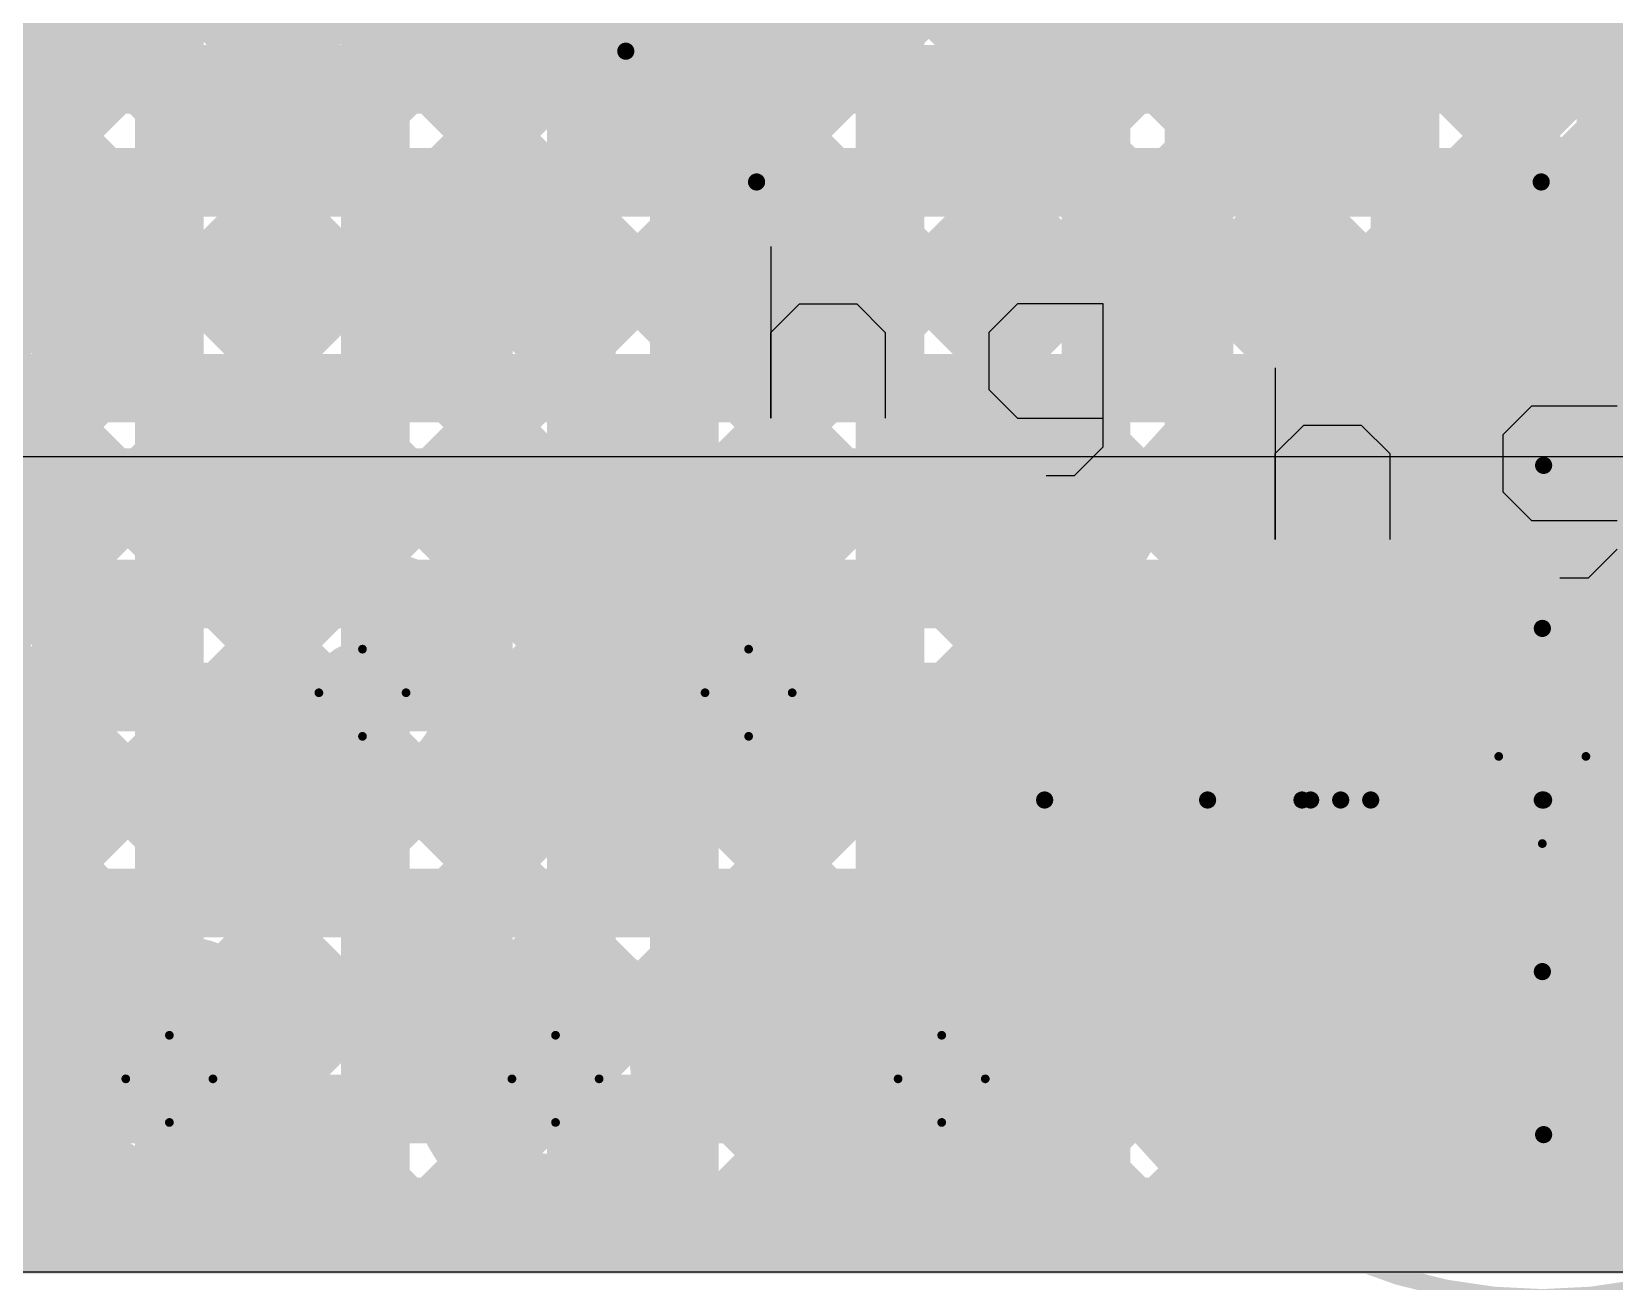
# Model space of a CAD drawing. Header units: millimetres. Extents: x 13 to 259, y -2 to 326.
# Drawn here: x 124.6 to 133.82, y 68 to 75.28 of the extents above; entities that cross this region are included whole.
import ezdxf

# ---------------------------------------------------------------- set-up
doc = ezdxf.new("R2010")
doc.units = ezdxf.units.MM
for name, color, linetype in [('BottomLayer', 5, 'Continuous'), ('BottomSolder', 6, 'Continuous'), ('ConnectLayer', 7, 'Continuous'), ('DrillDrawing', 1, 'Continuous'), ('Mechanical14', 56, 'Continuous'), ('Mechanical2', 216, 'Continuous'), ('Mechanical34', 56, 'Continuous'), ('Mechanical8', 56, 'Continuous'), ('MidLayer1', 16, 'Continuous'), ('MidLayer2', 76, 'Continuous'), ('MidLayer3', 90, 'Continuous'), ('MidLayer4', 156, 'Continuous'), ('MidLayer5', 130, 'Continuous'), ('MidLayer6', 216, 'Continuous'), ('MultiLayer', 9, 'Continuous'), ('TopLayer', 1, 'Continuous'), ('TopOverlay', 2, 'Continuous'), ('TopSolder', 216, 'Continuous')]:
    doc.layers.add(name, color=color, linetype=linetype)

# ---------------------------------------------------------------- blocks, each defined once
blk = doc.blocks.new('SAMTEC_ASP_127797_01_185')
at = {"layer": 'Mechanical14'}
for p, q in [((29.1955, -1.5643), (29.1955, -2.0641)), ((29.862, -2.0641), (29.862, -1.5643)), ((30.1952, -1.7309), (30.0286, -1.5643)), ((30.1952, -1.8975), (30.1952, -1.7309)), ((29.1955, -2.0641), (29.3622, -2.2307)), ((29.6954, -2.2307), (29.862, -2.0641)), ((29.3622, -2.2307), (29.6954, -2.2307)), ((29.3055, -3.0562), (29.4722, -2.8895)), ((29.4722, -2.8895), (29.972, -2.8895)), ((29.3055, -3.3894), (29.3055, -3.0562)), ((29.4722, -3.556), (29.3055, -3.3894)), ((28.9723, -3.556), (29.972, -3.556)), ((29.972, -3.556), (29.4722, -3.556))]:
    blk.add_line(p, q, dxfattribs=at)
at = {"layer": 'Mechanical14', "const_width": 0.1}
for points in [[(27.8892, -2.0066), (27.2542, -1.3716)], [(27.8892, -2.0066), (26.6954, -2.0066)], [(27.8892, -6.5786), (27.8892, -2.0066)], [(27.8892, -6.5786), (27.8892, -2.0066)], [(27.1272, -7.3406), (27.8892, -6.5786)], [(27.1272, -7.3406), (27.8892, -6.5786)], [(27.1272, -7.3406), (23.6474, -7.3406)], [(27.1272, -7.3406), (23.6474, -7.3406)]]:
    blk.add_lwpolyline(points, dxfattribs=at)
at = {"layer": 'Mechanical14', "const_width": 0.05}
for points in [[(27.8642, -2.0066, 1), (27.9142, -2.0066, 1)], [(27.8642, -2.0066, 1), (27.9142, -2.0066, 1)], [(27.8642, -2.0066, 1), (27.9142, -2.0066, 1)], [(27.8642, -2.0066, 1), (27.9142, -2.0066, 1)], [(27.8642, -6.5786, 1), (27.9142, -6.5786, 1)], [(27.8642, -6.5786, 1), (27.9142, -6.5786, 1)], [(27.8642, -6.5786, 1), (27.9142, -6.5786, 1)], [(27.8642, -6.5786, 1), (27.9142, -6.5786, 1)], [(27.1022, -7.3406, 1), (27.1522, -7.3406, 1)], [(27.1022, -7.3406, 1), (27.1522, -7.3406, 1)], [(27.1022, -7.3406, 1), (27.1522, -7.3406, 1)], [(27.1022, -7.3406, 1), (27.1522, -7.3406, 1)]]:
    blk.add_lwpolyline(points, format="xyb", close=True, dxfattribs=at)
at = {"layer": 'TopOverlay'}
for p, q in [((29.4323, -4.5586), (28.5993, -4.5586)), ((28.5993, -4.5586), (28.5993, -5.0584)), ((29.2657, -5.0584), (29.2657, -4.5586)), ((29.599, -4.7252), (29.4323, -4.5586)), ((29.599, -4.8918), (29.599, -4.7252)), ((28.5993, -5.0584), (28.7659, -5.225)), ((29.0991, -5.225), (29.2657, -5.0584)), ((28.7659, -5.225), (29.0991, -5.225)), ((28.5993, -5.9952), (28.7659, -5.8286)), ((28.7659, -5.8286), (29.2657, -5.8286)), ((28.5993, -6.3284), (28.5993, -5.9952)), ((28.7659, -6.495), (28.5993, -6.3284)), ((28.266, -6.495), (29.2657, -6.495)), ((29.2657, -6.495), (28.7659, -6.495))]:
    blk.add_line(p, q, dxfattribs=at)
at = {"layer": 'TopOverlay', "const_width": 0.2}
for points in [[(27.8892, -2.0066), (27.2542, -1.3716)], [(27.8892, -2.0066), (26.6954, -2.0066)], [(27.8892, -6.5786), (27.8892, -2.0066)], [(27.8892, -6.5786), (27.8892, -2.0066)], [(27.1272, -7.3406), (27.8892, -6.5786)], [(27.1272, -7.3406), (27.8892, -6.5786)], [(27.1272, -7.3406), (23.6474, -7.3406)], [(27.1272, -7.3406), (23.6474, -7.3406)]]:
    blk.add_lwpolyline(points, dxfattribs=at)
at = {"layer": 'TopOverlay', "const_width": 0.1}
for points in [[(27.8392, -2.0066, 1), (27.9392, -2.0066, 1)], [(27.8392, -2.0066, 1), (27.9392, -2.0066, 1)], [(27.8392, -2.0066, 1), (27.9392, -2.0066, 1)], [(27.8392, -2.0066, 1), (27.9392, -2.0066, 1)], [(27.8392, -6.5786, 1), (27.9392, -6.5786, 1)], [(27.8392, -6.5786, 1), (27.9392, -6.5786, 1)], [(27.8392, -6.5786, 1), (27.9392, -6.5786, 1)], [(27.8392, -6.5786, 1), (27.9392, -6.5786, 1)], [(27.0772, -7.3406, 1), (27.1772, -7.3406, 1)], [(27.0772, -7.3406, 1), (27.1772, -7.3406, 1)], [(27.0772, -7.3406, 1), (27.1772, -7.3406, 1)], [(27.0772, -7.3406, 1), (27.1772, -7.3406, 1)]]:
    blk.add_lwpolyline(points, format="xyb", close=True, dxfattribs=at)
blk = doc.blocks.new('MTG270_500_186')
at = {"layer": 'BottomLayer', "const_width": 2.5}
blk.add_lwpolyline([(-1.25, 0, 1), (1.25, 0, 1)], format="xyb", close=True, dxfattribs=at)
at = {"layer": 'BottomSolder', "const_width": 2.6016}
blk.add_lwpolyline([(-1.3008, 0, 1), (1.3008, 0, 1)], format="xyb", close=True, dxfattribs=at)
at = {"layer": 'MidLayer1', "const_width": 2.5}
blk.add_lwpolyline([(-1.25, 0, 1), (1.25, 0, 1)], format="xyb", close=True, dxfattribs=at)
at = {"layer": 'MidLayer2', "const_width": 2.5}
blk.add_lwpolyline([(-1.25, 0, 1), (1.25, 0, 1)], format="xyb", close=True, dxfattribs=at)
at = {"layer": 'MidLayer3', "const_width": 2.5}
blk.add_lwpolyline([(-1.25, 0, 1), (1.25, 0, 1)], format="xyb", close=True, dxfattribs=at)
at = {"layer": 'MidLayer4', "const_width": 2.5}
blk.add_lwpolyline([(-1.25, 0, 1), (1.25, 0, 1)], format="xyb", close=True, dxfattribs=at)
at = {"layer": 'MidLayer5', "const_width": 2.5}
blk.add_lwpolyline([(-1.25, 0, 1), (1.25, 0, 1)], format="xyb", close=True, dxfattribs=at)
at = {"layer": 'MidLayer6', "const_width": 2.5}
blk.add_lwpolyline([(-1.25, 0, 1), (1.25, 0, 1)], format="xyb", close=True, dxfattribs=at)
at = {"layer": 'MultiLayer', "const_width": 2.5}
blk.add_lwpolyline([(-1.25, 0, 1), (1.25, 0, 1)], format="xyb", close=True, dxfattribs=at)
at = {"layer": 'TopLayer', "const_width": 2.5}
blk.add_lwpolyline([(-1.25, 0, 1), (1.25, 0, 1)], format="xyb", close=True, dxfattribs=at)
at = {"layer": 'TopSolder', "const_width": 2.6016}
blk.add_lwpolyline([(-1.3008, 0, 1), (1.3008, 0, 1)], format="xyb", close=True, dxfattribs=at)

msp = doc.modelspace()

# ---------------------------------------------------------------- linework, layer by layer
at = {"layer": 'BottomLayer', "const_width": 0.3}
for points in [[(126.3751, 71.425, 1), (126.6751, 71.425, 1)], [(128.6251, 71.425, 1), (128.9251, 71.425, 1)], [(125.25, 69.175, 1), (125.55, 69.175, 1)], [(127.5001, 69.175, 1), (127.8001, 69.175, 1)], [(129.7501, 69.175, 1), (130.0501, 69.175, 1)]]:
    msp.add_lwpolyline(points, format="xyb", close=True, dxfattribs=at)
at = {"layer": 'ConnectLayer', "const_width": 0.4}
for points in [[(110.9531, 96.0875), (133.3382, 73.7024)], [(110.9531, 96.0875), (133.3382, 73.7024)], [(121.3698, 69.6096), (143.6009, 91.8407)], [(121.3698, 69.6096), (143.6009, 91.8407)], [(127.0089, 71.0061), (143.6089, 87.6061)], [(127.0089, 71.0061), (143.6089, 87.6061)], [(129.3674, 71.6675), (144.9371, 87.2372)], [(129.3674, 71.6675), (144.9371, 87.2372)], [(128.9034, 72.052), (143.867, 87.0156)], [(128.9034, 72.052), (143.867, 87.0156)], [(131.7056, 73.1572), (143.171, 84.6226)], [(131.7056, 73.1572), (143.171, 84.6226)], [(120.3412, 71.1266), (132.9279, 83.7133)], [(120.3412, 71.1266), (132.9279, 83.7133)], [(126.1644, 82.5732), (139.4893, 69.2484)], [(126.1644, 82.5732), (139.4893, 69.2484)], [(125.824, 82.0651), (134.3437, 73.5453)], [(125.824, 82.0651), (134.3437, 73.5453)], [(111.6641, 81.8), (125.2241, 68.24)], [(112.5126, 81.8), (126.0726, 68.24)], [(113.3612, 81.8), (126.9212, 68.24)], [(114.2097, 81.8), (127.7697, 68.24)], [(115.0582, 81.8), (128.6182, 68.24)], [(115.9067, 81.8), (129.4667, 68.24)], [(116.7553, 81.8), (130.3153, 68.24)], [(117.6038, 81.8), (131.1638, 68.24)], [(118.4523, 81.8), (132.0123, 68.24)], [(119.3009, 81.8), (132.8608, 68.24)], [(120.1494, 81.8), (133.7094, 68.24)], [(120.9979, 81.8), (134.5579, 68.24)], [(121.8464, 81.8), (135.4064, 68.24)], [(122.695, 81.8), (136.255, 68.24)], [(123.5435, 81.8), (137.1035, 68.24)], [(124.392, 81.8), (137.952, 68.24)], [(125.2405, 81.8), (131.9948, 75.0458)], [(125.2405, 81.8), (131.9948, 75.0458)], [(122.1209, 72.0578), (131.7537, 81.6905)], [(122.1209, 72.0578), (131.7537, 81.6905)], [(122.6057, 71.6941), (131.8192, 80.9075)], [(122.6057, 71.6941), (131.8192, 80.9075)], [(124.5906, 71.9818), (133.0093, 80.4006)], [(124.5906, 71.9818), (133.0093, 80.4006)], [(126.0293, 80.1628), (132.6011, 73.5909)], [(126.0293, 80.1628), (132.6011, 73.5909)], [(124.9142, 71.457), (133.092, 79.6348)], [(124.9142, 71.457), (133.092, 79.6348)], [(117.4546, 68.24), (128.1276, 78.913)], [(126.4513, 78.8922), (132.0003, 73.3432)], [(126.4513, 78.8922), (132.0003, 73.3432)], [(124.7998, 68.24), (124.7998, 78.825)], [(125.3997, 68.24), (125.3997, 78.825)], [(125.9997, 68.24), (125.9997, 78.825)], [(126.5997, 68.24), (126.5997, 78.825)], [(127.1997, 68.24), (127.1997, 78.825)], [(127.7997, 68.24), (127.7997, 78.825)], [(128.3997, 68.24), (128.3997, 78.825)], [(128.9997, 68.24), (128.9997, 78.825)], [(129.5997, 68.24), (129.5997, 78.825)], [(130.1997, 68.24), (130.1997, 78.825)], [(130.7997, 68.24), (130.7997, 78.825)], [(131.3997, 68.24), (131.3997, 78.825)], [(126.3449, 72.0391), (132.9304, 78.6246)], [(126.3449, 72.0391), (132.9304, 78.6246)], [(118.3031, 68.24), (128.5518, 78.4887)], [(132.5997, 68.24), (132.5997, 78.34)], [(127.0039, 71.8496), (133.3728, 78.2185)], [(127.0039, 71.8496), (133.3728, 78.2185)], [(131.9997, 68.24), (131.9997, 78.2504)], [(126.3594, 78.1356), (131.5001, 72.9949)], [(126.3594, 78.1356), (131.5001, 72.9949)], [(119.1517, 68.24), (128.9761, 78.0644)], [(120.0002, 68.24), (129.4004, 77.6402)], [(126.1001, 77.5463), (131.0893, 72.5572)], [(126.1001, 77.5463), (131.0893, 72.5572)], [(120.1741, 77.5327), (125.9675, 71.7392)], [(120.1741, 77.5327), (125.9675, 71.7392)], [(120.8487, 68.24), (129.8246, 77.2159)], [(125.723, 77.075), (130.7697, 72.0282)], [(125.723, 77.075), (130.7697, 72.0282)], [(133.1997, 68.24), (133.1997, 77.0149)], [(133.7997, 68.24), (133.7997, 77.0205)], [(122.4932, 76.9106), (128.1618, 71.242)], [(122.4932, 76.9106), (128.1618, 71.242)], [(120.0106, 76.8476), (127.2144, 69.6438)], [(120.0106, 76.8476), (127.2144, 69.6438)], [(121.6973, 68.24), (130.2489, 76.7917)], [(121.7797, 76.7756), (126.4912, 72.0641)], [(121.7797, 76.7756), (126.4912, 72.0641)], [(125.2381, 76.7113), (130.5579, 71.3915)], [(125.2381, 76.7113), (130.5579, 71.3915)], [(124.6323, 76.4686), (129.1812, 71.9197)], [(124.6323, 76.4686), (129.1812, 71.9197)], [(122.5458, 68.24), (130.6732, 76.3674)], [(123.8467, 76.4056), (128.3494, 71.9029)], [(123.8467, 76.4056), (128.3494, 71.9029)], [(123.3943, 68.24), (131.0974, 75.9431)], [(124.2428, 68.24), (131.5217, 75.5189)], [(125.0914, 68.24), (131.946, 75.0946)], [(68.24, 74.9998), (134.3518, 74.9998)], [(125.9399, 68.24), (132.7457, 75.0458)], [(126.7884, 68.24), (133.5942, 75.0458)], [(130.1825, 68.24), (136.9883, 75.0458)], [(131.0311, 68.24), (137.8368, 75.0458)], [(131.8796, 68.24), (138.6854, 75.0458)], [(131.9948, 75.0458), (134.3484, 75.0458)], [(131.9948, 75.0458), (138.8005, 68.24)], [(132.7281, 68.24), (139.5339, 75.0458)], [(132.8433, 75.0458), (139.6491, 68.24)], [(133.5766, 68.24), (140.3824, 75.0458)], [(133.6918, 75.0458), (140.4976, 68.24)], [(127.6369, 68.24), (134.3565, 74.9595)], [(133.0825, 73.6856), (134.3565, 74.9595)], [(133.0825, 73.6856), (134.3565, 74.9595)], [(68.24, 74.3999), (134.6135, 74.3999)], [(128.4855, 68.24), (134.6287, 74.3832)], [(133.9043, 73.6589), (134.6287, 74.3832)], [(133.9043, 73.6589), (134.6287, 74.3832)], [(129.334, 68.24), (135.1671, 74.0731)], [(68.24, 73.7999), (143.2856, 73.7999)], [(68.24, 73.1999), (151.36, 73.1999)], [(68.24, 72.5999), (151.36, 72.5999)], [(128.1378, 69.5894), (131.0429, 72.4945)], [(128.1378, 69.5894), (131.0429, 72.4945)], [(68.24, 71.9999), (151.36, 71.9999)], [(129.2697, 71.8311), (130.5042, 70.5967)], [(129.2697, 71.8311), (130.5042, 70.5967)], [(122.5934, 71.7193), (124.8357, 69.4769)], [(122.5934, 71.7193), (124.8357, 69.4769)], [(123.7367, 69.4309), (125.911, 71.6052)], [(123.7367, 69.4309), (125.911, 71.6052)], [(68.24, 71.3999), (151.36, 71.3999)], [(127.1642, 71.3911), (129.2697, 69.2856)], [(127.1642, 71.3911), (129.2697, 69.2856)], [(126.0399, 69.1886), (128.1481, 71.2967)], [(126.0399, 69.1886), (128.1481, 71.2967)], [(124.8551, 71.1546), (127.0459, 68.9638)], [(124.8551, 71.1546), (127.0459, 68.9638)], [(127.6369, 68.24), (130.5145, 71.1175)], [(127.6369, 68.24), (130.5145, 71.1175)], [(129.253, 70.9993), (130.8626, 69.3897)], [(129.253, 70.9993), (130.8626, 69.3897)], [(122.4846, 70.9796), (125.2241, 68.24)], [(122.4846, 70.9796), (125.2241, 68.24)], [(123.3943, 68.24), (126.1005, 70.9462)], [(123.3943, 68.24), (126.1005, 70.9462)], [(125.7276, 69.7248), (126.944, 70.9412)], [(125.7276, 69.7248), (126.944, 70.9412)], [(126.8393, 70.8675), (127.9886, 69.7181)], [(126.8393, 70.8675), (127.9886, 69.7181)], [(127.4961, 69.7962), (128.5326, 70.8327)], [(127.4961, 69.7962), (128.5326, 70.8327)], [(128.5921, 70.8117), (129.6428, 69.761)], [(128.5921, 70.8117), (129.6428, 69.761)], [(68.24, 70.7999), (151.36, 70.7999)], [(124.3692, 70.792), (125.3483, 69.8129)], [(124.3692, 70.792), (125.3483, 69.8129)], [(130.0441, 69.7986), (130.5412, 70.2957)], [(130.0441, 69.7986), (130.5412, 70.2957)], [(68.24, 70.1999), (151.36, 70.1999)], [(130.4978, 69.4038), (130.7374, 69.6434)], [(130.4978, 69.4038), (130.7374, 69.6434)], [(68.24, 69.5999), (151.36, 69.5999)], [(128.1932, 69.5136), (129.4667, 68.24)], [(128.1932, 69.5136), (129.4667, 68.24)], [(125.9399, 68.24), (127.0289, 69.329)], [(125.9399, 68.24), (127.0289, 69.329)], [(126.0379, 69.1232), (126.9212, 68.24)], [(126.0379, 69.1232), (126.9212, 68.24)], [(130.1825, 68.24), (131.0451, 69.1025)], [(130.1825, 68.24), (131.0451, 69.1025)], [(68.24, 68.9999), (151.36, 68.9999)], [(128.4855, 68.24), (129.2765, 69.031)], [(128.4855, 68.24), (129.2765, 69.031)], [(130.4861, 68.9177), (131.1638, 68.24)], [(130.4861, 68.9177), (131.1638, 68.24)], [(124.2428, 68.24), (124.8502, 68.8474)], [(124.2428, 68.24), (124.8502, 68.8474)], [(128.1189, 68.7393), (128.6182, 68.24)], [(128.1189, 68.7393), (128.6182, 68.24)], [(125.7019, 68.6107), (126.0726, 68.24)], [(125.7019, 68.6107), (126.0726, 68.24)], [(126.7884, 68.24), (127.2357, 68.6873)], [(126.7884, 68.24), (127.2357, 68.6873)], [(131.0311, 68.24), (131.445, 68.654)], [(131.0311, 68.24), (131.445, 68.654)], [(125.0914, 68.24), (125.3865, 68.5352)], [(125.0914, 68.24), (125.3865, 68.5352)], [(127.4388, 68.5709), (127.7697, 68.24)], [(127.4388, 68.5709), (127.7697, 68.24)], [(129.334, 68.24), (129.6713, 68.5773)], [(129.334, 68.24), (129.6713, 68.5773)], [(130.0106, 68.5446), (130.3153, 68.24)], [(130.0106, 68.5446), (130.3153, 68.24)], [(68.24, 68.3999), (151.36, 68.3999)], [(68.24, 68.24), (151.36, 68.24)], [(68.24, 68.24), (151.36, 68.24)], [(114.6373, 68.24), (132.0312, 68.24)], [(114.6373, 68.24), (132.0312, 68.24)], [(131.8796, 68.24), (131.934, 68.2944)], [(131.8796, 68.24), (131.934, 68.2944)]]:
    msp.add_lwpolyline(points, dxfattribs=at)
at = {"layer": 'ConnectLayer'}
for points, const_width in [([(131.846, 75.0946, 1), (132.046, 75.0946, 1)], 0.2), ([(131.8948, 75.0458, 1), (132.0948, 75.0458, 1)], 0.2), ([(131.8948, 75.0458, 1), (132.0948, 75.0458, 1)], 0.2), ([(131.8948, 75.0458, 1), (132.0948, 75.0458, 1)], 0.2), ([(131.8948, 75.0458, 1), (132.0948, 75.0458, 1)], 0.2), ([(132.6457, 75.0458, 1), (132.8457, 75.0458, 1)], 0.2), ([(132.7433, 75.0458, 1), (132.9433, 75.0458, 1)], 0.2), ([(133.4942, 75.0458, 1), (133.6942, 75.0458, 1)], 0.2), ([(133.5918, 75.0458, 1), (133.7918, 75.0458, 1)], 0.2), ([(132.9825, 73.6856, 1), (133.1825, 73.6856, 1)], 0.2), ([(132.9825, 73.6856, 1), (133.1825, 73.6856, 1)], 0.2), ([(133.2382, 73.7024, 1), (133.4382, 73.7024, 1)], 0.2), ([(133.2382, 73.7024, 1), (133.4382, 73.7024, 1)], 0.2), ([(132.5011, 73.5909, 1), (132.7011, 73.5909, 1)], 0.2), ([(132.5011, 73.5909, 1), (132.7011, 73.5909, 1)], 0.2), ([(133.8043, 73.6589, 1), (134.0043, 73.6589, 1)], 0.2), ([(133.8043, 73.6589, 1), (134.0043, 73.6589, 1)], 0.2), ([(131.9003, 73.3432, 1), (132.1003, 73.3432, 1)], 0.2), ([(131.9003, 73.3432, 1), (132.1003, 73.3432, 1)], 0.2), ([(131.6056, 73.1572, 1), (131.8056, 73.1572, 1)], 0.2), ([(131.6056, 73.1572, 1), (131.8056, 73.1572, 1)], 0.2), ([(131.4001, 72.9949, 1), (131.6001, 72.9949, 1)], 0.2), ([(131.4001, 72.9949, 1), (131.6001, 72.9949, 1)], 0.2), ([(130.9429, 72.4945, 1), (131.1429, 72.4945, 1)], 0.2), ([(130.9429, 72.4945, 1), (131.1429, 72.4945, 1)], 0.2), ([(130.9893, 72.5572, 1), (131.1893, 72.5572, 1)], 0.2), ([(130.9893, 72.5572, 1), (131.1893, 72.5572, 1)], 0.2), ([(124.915, 71.425, 1), (123.6351, 71.425, 1)], 0.4), ([(124.915, 71.425, 1), (123.6351, 71.425, 1)], 0.4), ([(127.1651, 71.425, 1), (125.8851, 71.425, 1)], 0.4), ([(127.1651, 71.425, 1), (125.8851, 71.425, 1)], 0.4), ([(126.2449, 72.0391, 1), (126.4449, 72.0391, 1)], 0.2), ([(126.2449, 72.0391, 1), (126.4449, 72.0391, 1)], 0.2), ([(126.3912, 72.0641, 1), (126.5912, 72.0641, 1)], 0.2), ([(126.3912, 72.0641, 1), (126.5912, 72.0641, 1)], 0.2), ([(129.4151, 71.425, 1), (128.1351, 71.425, 1)], 0.4), ([(129.4151, 71.425, 1), (128.1351, 71.425, 1)], 0.4), ([(128.8034, 72.052, 1), (129.0034, 72.052, 1)], 0.2), ([(128.8034, 72.052, 1), (129.0034, 72.052, 1)], 0.2), ([(130.6697, 72.0282, 1), (130.8697, 72.0282, 1)], 0.2), ([(130.6697, 72.0282, 1), (130.8697, 72.0282, 1)], 0.2), ([(124.4906, 71.9818, 1), (124.6906, 71.9818, 1)], 0.2), ([(124.4906, 71.9818, 1), (124.6906, 71.9818, 1)], 0.2), ([(129.0812, 71.9197, 1), (129.2812, 71.9197, 1)], 0.2), ([(129.0812, 71.9197, 1), (129.2812, 71.9197, 1)], 0.2), ([(126.9039, 71.8496, 1), (127.1039, 71.8496, 1)], 0.2), ([(126.9039, 71.8496, 1), (127.1039, 71.8496, 1)], 0.2), ([(128.2494, 71.9029, 1), (128.4494, 71.9029, 1)], 0.2), ([(128.2494, 71.9029, 1), (128.4494, 71.9029, 1)], 0.2), ([(129.1697, 71.8311, 1), (129.3697, 71.8311, 1)], 0.2), ([(129.1697, 71.8311, 1), (129.3697, 71.8311, 1)], 0.2), ([(125.8675, 71.7392, 1), (126.0675, 71.7392, 1)], 0.2), ([(125.8675, 71.7392, 1), (126.0675, 71.7392, 1)], 0.2), ([(129.2674, 71.6675, 1), (129.4674, 71.6675, 1)], 0.2), ([(129.2674, 71.6675, 1), (129.4674, 71.6675, 1)], 0.2), ([(125.811, 71.6052, 1), (126.011, 71.6052, 1)], 0.2), ([(125.811, 71.6052, 1), (126.011, 71.6052, 1)], 0.2), ([(124.8142, 71.457, 1), (125.0142, 71.457, 1)], 0.2), ([(124.8142, 71.457, 1), (125.0142, 71.457, 1)], 0.2), ([(124.815, 71.425, 1), (125.015, 71.425, 1)], 0.2), ([(124.815, 71.425, 1), (125.015, 71.425, 1)], 0.2), ([(125.7851, 71.425, 1), (125.9851, 71.425, 1)], 0.2), ([(125.7851, 71.425, 1), (125.9851, 71.425, 1)], 0.2), ([(127.0642, 71.3911, 1), (127.2642, 71.3911, 1)], 0.2), ([(127.0642, 71.3911, 1), (127.2642, 71.3911, 1)], 0.2), ([(127.0651, 71.425, 1), (127.2651, 71.425, 1)], 0.2), ([(127.0651, 71.425, 1), (127.2651, 71.425, 1)], 0.2), ([(128.0351, 71.425, 1), (128.2351, 71.425, 1)], 0.2), ([(128.0351, 71.425, 1), (128.2351, 71.425, 1)], 0.2), ([(129.3151, 71.425, 1), (129.5151, 71.425, 1)], 0.2), ([(129.3151, 71.425, 1), (129.5151, 71.425, 1)], 0.2), ([(130.4579, 71.3915, 1), (130.6579, 71.3915, 1)], 0.2), ([(130.4579, 71.3915, 1), (130.6579, 71.3915, 1)], 0.2), ([(128.0481, 71.2967, 1), (128.2481, 71.2967, 1)], 0.2), ([(128.0481, 71.2967, 1), (128.2481, 71.2967, 1)], 0.2), ([(128.0618, 71.242, 1), (128.2618, 71.242, 1)], 0.2), ([(128.0618, 71.242, 1), (128.2618, 71.242, 1)], 0.2), ([(124.7551, 71.1546, 1), (124.9551, 71.1546, 1)], 0.2), ([(124.7551, 71.1546, 1), (124.9551, 71.1546, 1)], 0.2), ([(130.4145, 71.1175, 1), (130.6145, 71.1175, 1)], 0.2), ([(130.4145, 71.1175, 1), (130.6145, 71.1175, 1)], 0.2), ([(126.9089, 71.0061, 1), (127.1089, 71.0061, 1)], 0.2), ([(126.9089, 71.0061, 1), (127.1089, 71.0061, 1)], 0.2), ([(129.153, 70.9993, 1), (129.353, 70.9993, 1)], 0.2), ([(129.153, 70.9993, 1), (129.353, 70.9993, 1)], 0.2), ([(126.0005, 70.9462, 1), (126.2005, 70.9462, 1)], 0.2), ([(126.0005, 70.9462, 1), (126.2005, 70.9462, 1)], 0.2), ([(126.844, 70.9412, 1), (127.044, 70.9412, 1)], 0.2), ([(126.844, 70.9412, 1), (127.044, 70.9412, 1)], 0.2), ([(126.7393, 70.8675, 1), (126.9393, 70.8675, 1)], 0.2), ([(126.7393, 70.8675, 1), (126.9393, 70.8675, 1)], 0.2), ([(128.4326, 70.8327, 1), (128.6326, 70.8327, 1)], 0.2), ([(128.4326, 70.8327, 1), (128.6326, 70.8327, 1)], 0.2), ([(128.4921, 70.8117, 1), (128.6921, 70.8117, 1)], 0.2), ([(128.4921, 70.8117, 1), (128.6921, 70.8117, 1)], 0.2), ([(130.4042, 70.5967, 1), (130.6042, 70.5967, 1)], 0.2), ([(130.4042, 70.5967, 1), (130.6042, 70.5967, 1)], 0.2), ([(130.4412, 70.2957, 1), (130.6412, 70.2957, 1)], 0.2), ([(130.4412, 70.2957, 1), (130.6412, 70.2957, 1)], 0.2), ([(126.04, 69.175, 1), (124.7601, 69.175, 1)], 0.4), ([(126.04, 69.175, 1), (124.7601, 69.175, 1)], 0.4), ([(125.2483, 69.8129, 1), (125.4483, 69.8129, 1)], 0.2), ([(125.2483, 69.8129, 1), (125.4483, 69.8129, 1)], 0.2), ([(128.2901, 69.175, 1), (127.0101, 69.175, 1)], 0.4), ([(128.2901, 69.175, 1), (127.0101, 69.175, 1)], 0.4), ([(127.3961, 69.7962, 1), (127.5961, 69.7962, 1)], 0.2), ([(127.3961, 69.7962, 1), (127.5961, 69.7962, 1)], 0.2), ([(130.5401, 69.175, 1), (129.2601, 69.175, 1)], 0.4), ([(130.5401, 69.175, 1), (129.2601, 69.175, 1)], 0.4), ([(129.9441, 69.7986, 1), (130.1441, 69.7986, 1)], 0.2), ([(129.9441, 69.7986, 1), (130.1441, 69.7986, 1)], 0.2), ([(125.6276, 69.7248, 1), (125.8276, 69.7248, 1)], 0.2), ([(125.6276, 69.7248, 1), (125.8276, 69.7248, 1)], 0.2), ([(127.8886, 69.7181, 1), (128.0886, 69.7181, 1)], 0.2), ([(127.8886, 69.7181, 1), (128.0886, 69.7181, 1)], 0.2), ([(129.5428, 69.761, 1), (129.7428, 69.761, 1)], 0.2), ([(129.5428, 69.761, 1), (129.7428, 69.761, 1)], 0.2), ([(127.1144, 69.6438, 1), (127.3144, 69.6438, 1)], 0.2), ([(127.1144, 69.6438, 1), (127.3144, 69.6438, 1)], 0.2), ([(130.6374, 69.6434, 1), (130.8374, 69.6434, 1)], 0.2), ([(130.6374, 69.6434, 1), (130.8374, 69.6434, 1)], 0.2), ([(128.0378, 69.5894, 1), (128.2378, 69.5894, 1)], 0.2), ([(128.0378, 69.5894, 1), (128.2378, 69.5894, 1)], 0.2), ([(124.7357, 69.4769, 1), (124.9357, 69.4769, 1)], 0.2), ([(124.7357, 69.4769, 1), (124.9357, 69.4769, 1)], 0.2), ([(128.0932, 69.5136, 1), (128.2932, 69.5136, 1)], 0.2), ([(128.0932, 69.5136, 1), (128.2932, 69.5136, 1)], 0.2), ([(130.3978, 69.4038, 1), (130.5978, 69.4038, 1)], 0.2), ([(130.3978, 69.4038, 1), (130.5978, 69.4038, 1)], 0.2), ([(130.7626, 69.3897, 1), (130.9626, 69.3897, 1)], 0.2), ([(130.7626, 69.3897, 1), (130.9626, 69.3897, 1)], 0.2), ([(126.9289, 69.329, 1), (127.1289, 69.329, 1)], 0.2), ([(126.9289, 69.329, 1), (127.1289, 69.329, 1)], 0.2), ([(129.1697, 69.2856, 1), (129.3697, 69.2856, 1)], 0.2), ([(129.1697, 69.2856, 1), (129.3697, 69.2856, 1)], 0.2), ([(124.6601, 69.175, 1), (124.8601, 69.175, 1)], 0.2), ([(124.6601, 69.175, 1), (124.8601, 69.175, 1)], 0.2), ([(125.9399, 69.1886, 1), (126.1399, 69.1886, 1)], 0.2), ([(125.9399, 69.1886, 1), (126.1399, 69.1886, 1)], 0.2), ([(125.94, 69.175, 1), (126.14, 69.175, 1)], 0.2), ([(125.94, 69.175, 1), (126.14, 69.175, 1)], 0.2), ([(126.9101, 69.175, 1), (127.1101, 69.175, 1)], 0.2), ([(126.9101, 69.175, 1), (127.1101, 69.175, 1)], 0.2), ([(128.1901, 69.175, 1), (128.3901, 69.175, 1)], 0.2), ([(128.1901, 69.175, 1), (128.3901, 69.175, 1)], 0.2), ([(129.1601, 69.175, 1), (129.3601, 69.175, 1)], 0.2), ([(129.1601, 69.175, 1), (129.3601, 69.175, 1)], 0.2), ([(130.4401, 69.175, 1), (130.6401, 69.175, 1)], 0.2), ([(130.4401, 69.175, 1), (130.6401, 69.175, 1)], 0.2), ([(125.9379, 69.1232, 1), (126.1379, 69.1232, 1)], 0.2), ([(125.9379, 69.1232, 1), (126.1379, 69.1232, 1)], 0.2), ([(130.9451, 69.1025, 1), (131.1451, 69.1025, 1)], 0.2), ([(130.9451, 69.1025, 1), (131.1451, 69.1025, 1)], 0.2), ([(129.1765, 69.031, 1), (129.3765, 69.031, 1)], 0.2), ([(129.1765, 69.031, 1), (129.3765, 69.031, 1)], 0.2), ([(126.9459, 68.9638, 1), (127.1459, 68.9638, 1)], 0.2), ([(126.9459, 68.9638, 1), (127.1459, 68.9638, 1)], 0.2), ([(130.3861, 68.9177, 1), (130.5861, 68.9177, 1)], 0.2), ([(130.3861, 68.9177, 1), (130.5861, 68.9177, 1)], 0.2), ([(124.7502, 68.8474, 1), (124.9502, 68.8474, 1)], 0.2), ([(124.7502, 68.8474, 1), (124.9502, 68.8474, 1)], 0.2), ([(128.0189, 68.7393, 1), (128.2189, 68.7393, 1)], 0.2), ([(128.0189, 68.7393, 1), (128.2189, 68.7393, 1)], 0.2), ([(125.6019, 68.6107, 1), (125.8019, 68.6107, 1)], 0.2), ([(125.6019, 68.6107, 1), (125.8019, 68.6107, 1)], 0.2), ([(127.1357, 68.6873, 1), (127.3357, 68.6873, 1)], 0.2), ([(127.1357, 68.6873, 1), (127.3357, 68.6873, 1)], 0.2), ([(131.345, 68.654, 1), (131.545, 68.654, 1)], 0.2), ([(131.345, 68.654, 1), (131.545, 68.654, 1)], 0.2), ([(125.2865, 68.5352, 1), (125.4865, 68.5352, 1)], 0.2), ([(125.2865, 68.5352, 1), (125.4865, 68.5352, 1)], 0.2), ([(127.3388, 68.5709, 1), (127.5388, 68.5709, 1)], 0.2), ([(127.3388, 68.5709, 1), (127.5388, 68.5709, 1)], 0.2), ([(129.5713, 68.5773, 1), (129.7713, 68.5773, 1)], 0.2), ([(129.5713, 68.5773, 1), (129.7713, 68.5773, 1)], 0.2), ([(129.9106, 68.5446, 1), (130.1106, 68.5446, 1)], 0.2), ([(129.9106, 68.5446, 1), (130.1106, 68.5446, 1)], 0.2), ([(124.6998, 68.24, 1), (124.8998, 68.24, 1)], 0.2), ([(124.9914, 68.24, 1), (125.1914, 68.24, 1)], 0.2), ([(124.9914, 68.24, 1), (125.1914, 68.24, 1)], 0.2), ([(124.9914, 68.24, 1), (125.1914, 68.24, 1)], 0.2), ([(125.1241, 68.24, 1), (125.3241, 68.24, 1)], 0.2), ([(125.1241, 68.24, 1), (125.3241, 68.24, 1)], 0.2), ([(125.1241, 68.24, 1), (125.3241, 68.24, 1)], 0.2), ([(125.2997, 68.24, 1), (125.4997, 68.24, 1)], 0.2), ([(125.8399, 68.24, 1), (126.0399, 68.24, 1)], 0.2), ([(125.8399, 68.24, 1), (126.0399, 68.24, 1)], 0.2), ([(125.8399, 68.24, 1), (126.0399, 68.24, 1)], 0.2), ([(125.8997, 68.24, 1), (126.0997, 68.24, 1)], 0.2), ([(125.9726, 68.24, 1), (126.1726, 68.24, 1)], 0.2), ([(125.9726, 68.24, 1), (126.1726, 68.24, 1)], 0.2), ([(125.9726, 68.24, 1), (126.1726, 68.24, 1)], 0.2), ([(126.4997, 68.24, 1), (126.6997, 68.24, 1)], 0.2), ([(126.6884, 68.24, 1), (126.8884, 68.24, 1)], 0.2), ([(126.6884, 68.24, 1), (126.8884, 68.24, 1)], 0.2), ([(126.6884, 68.24, 1), (126.8884, 68.24, 1)], 0.2), ([(126.8212, 68.24, 1), (127.0212, 68.24, 1)], 0.2), ([(126.8212, 68.24, 1), (127.0212, 68.24, 1)], 0.2), ([(126.8212, 68.24, 1), (127.0212, 68.24, 1)], 0.2), ([(127.0997, 68.24, 1), (127.2997, 68.24, 1)], 0.2), ([(127.5369, 68.24, 1), (127.7369, 68.24, 1)], 0.2), ([(127.5369, 68.24, 1), (127.7369, 68.24, 1)], 0.2), ([(127.5369, 68.24, 1), (127.7369, 68.24, 1)], 0.2), ([(127.6697, 68.24, 1), (127.8697, 68.24, 1)], 0.2), ([(127.6697, 68.24, 1), (127.8697, 68.24, 1)], 0.2), ([(127.6697, 68.24, 1), (127.8697, 68.24, 1)], 0.2), ([(127.6997, 68.24, 1), (127.8997, 68.24, 1)], 0.2), ([(128.2997, 68.24, 1), (128.4997, 68.24, 1)], 0.2), ([(128.3855, 68.24, 1), (128.5855, 68.24, 1)], 0.2), ([(128.3855, 68.24, 1), (128.5855, 68.24, 1)], 0.2), ([(128.3855, 68.24, 1), (128.5855, 68.24, 1)], 0.2), ([(128.5182, 68.24, 1), (128.7182, 68.24, 1)], 0.2), ([(128.5182, 68.24, 1), (128.7182, 68.24, 1)], 0.2), ([(128.5182, 68.24, 1), (128.7182, 68.24, 1)], 0.2), ([(128.8997, 68.24, 1), (129.0997, 68.24, 1)], 0.2), ([(129.234, 68.24, 1), (129.434, 68.24, 1)], 0.2), ([(129.234, 68.24, 1), (129.434, 68.24, 1)], 0.2), ([(129.234, 68.24, 1), (129.434, 68.24, 1)], 0.2), ([(129.3667, 68.24, 1), (129.5667, 68.24, 1)], 0.2), ([(129.3667, 68.24, 1), (129.5667, 68.24, 1)], 0.2), ([(129.3667, 68.24, 1), (129.5667, 68.24, 1)], 0.2), ([(129.4997, 68.24, 1), (129.6997, 68.24, 1)], 0.2), ([(130.0825, 68.24, 1), (130.2825, 68.24, 1)], 0.2), ([(130.0825, 68.24, 1), (130.2825, 68.24, 1)], 0.2), ([(130.0825, 68.24, 1), (130.2825, 68.24, 1)], 0.2), ([(130.0997, 68.24, 1), (130.2997, 68.24, 1)], 0.2), ([(130.2153, 68.24, 1), (130.4153, 68.24, 1)], 0.2), ([(130.2153, 68.24, 1), (130.4153, 68.24, 1)], 0.2), ([(130.2153, 68.24, 1), (130.4153, 68.24, 1)], 0.2), ([(130.6997, 68.24, 1), (130.8997, 68.24, 1)], 0.2), ([(130.9311, 68.24, 1), (131.1311, 68.24, 1)], 0.2), ([(130.9311, 68.24, 1), (131.1311, 68.24, 1)], 0.2), ([(130.9311, 68.24, 1), (131.1311, 68.24, 1)], 0.2), ([(131.0638, 68.24, 1), (131.2638, 68.24, 1)], 0.2), ([(131.0638, 68.24, 1), (131.2638, 68.24, 1)], 0.2), ([(131.0638, 68.24, 1), (131.2638, 68.24, 1)], 0.2), ([(131.2997, 68.24, 1), (131.4997, 68.24, 1)], 0.2), ([(131.7796, 68.24, 1), (131.9796, 68.24, 1)], 0.2), ([(131.7796, 68.24, 1), (131.9796, 68.24, 1)], 0.2), ([(131.7796, 68.24, 1), (131.9796, 68.24, 1)], 0.2), ([(131.834, 68.2944, 1), (132.034, 68.2944, 1)], 0.2), ([(131.834, 68.2944, 1), (132.034, 68.2944, 1)], 0.2), ([(131.8997, 68.24, 1), (132.0997, 68.24, 1)], 0.2), ([(131.9123, 68.24, 1), (132.1123, 68.24, 1)], 0.2), ([(131.9312, 68.24, 1), (132.1312, 68.24, 1)], 0.2), ([(131.9312, 68.24, 1), (132.1312, 68.24, 1)], 0.2), ([(131.9312, 68.24, 1), (132.1312, 68.24, 1)], 0.2), ([(131.9312, 68.24, 1), (132.1312, 68.24, 1)], 0.2), ([(132.4997, 68.24, 1), (132.6997, 68.24, 1)], 0.2), ([(132.6281, 68.24, 1), (132.8281, 68.24, 1)], 0.2), ([(132.7608, 68.24, 1), (132.9608, 68.24, 1)], 0.2), ([(133.0997, 68.24, 1), (133.2997, 68.24, 1)], 0.2), ([(133.4766, 68.24, 1), (133.6766, 68.24, 1)], 0.2), ([(133.6094, 68.24, 1), (133.8094, 68.24, 1)], 0.2), ([(133.6997, 68.24, 1), (133.8997, 68.24, 1)], 0.2)]:
    msp.add_lwpolyline(points, format="xyb", close=True, dxfattribs=dict(at, const_width=const_width))
at = {"layer": 'ConnectLayer', "const_width": 0.4}
msp.add_lwpolyline([(132.0312, 68.24, -1.765082), (136.303, 70.8)], format="xyb", dxfattribs=at)
msp.add_lwpolyline([(132.0312, 68.24, -1.765082), (136.303, 70.8)], format="xyb", dxfattribs=at)
at = {"layer": 'DrillDrawing', "const_width": 0.0508}
for points in [[(126.2711, 71.425), (126.5251, 71.679)], [(126.5251, 71.679), (126.7791, 71.425)], [(128.5211, 71.425), (128.7751, 71.679)], [(128.7751, 71.679), (129.0291, 71.425)], [(126.2711, 71.425), (126.5251, 71.171)], [(126.5251, 71.171), (126.7791, 71.425)], [(128.5211, 71.425), (128.7751, 71.171)], [(128.7751, 71.171), (129.0291, 71.425)], [(133.146, 71.054), (133.654, 71.054)], [(133.146, 71.054), (133.4, 70.546)], [(133.4, 70.546), (133.654, 71.054)], [(125.146, 69.175), (125.4, 69.429)], [(125.4, 69.429), (125.654, 69.175)], [(127.3961, 69.175), (127.6501, 69.429)], [(127.6501, 69.429), (127.9041, 69.175)], [(129.6461, 69.175), (129.9001, 69.429)], [(129.9001, 69.429), (130.1541, 69.175)], [(125.146, 69.175), (125.4, 68.921)], [(125.4, 68.921), (125.654, 69.175)], [(127.3961, 69.175), (127.6501, 68.921)], [(127.6501, 68.921), (127.9041, 69.175)], [(129.6461, 69.175), (129.9001, 68.921)], [(129.9001, 68.921), (130.1541, 69.175)]]:
    msp.add_lwpolyline(points, dxfattribs=at)
at = {"layer": 'DrillDrawing', "const_width": 0.0254}
for points in [[(126.5124, 71.679, 1), (126.5378, 71.679, 1)], [(126.5124, 71.679, 1), (126.5378, 71.679, 1)], [(128.7624, 71.679, 1), (128.7878, 71.679, 1)], [(128.7624, 71.679, 1), (128.7878, 71.679, 1)], [(126.2584, 71.425, 1), (126.2838, 71.425, 1)], [(126.2584, 71.425, 1), (126.2838, 71.425, 1)], [(126.7664, 71.425, 1), (126.7918, 71.425, 1)], [(126.7664, 71.425, 1), (126.7918, 71.425, 1)], [(128.5084, 71.425, 1), (128.5338, 71.425, 1)], [(128.5084, 71.425, 1), (128.5338, 71.425, 1)], [(129.0164, 71.425, 1), (129.0418, 71.425, 1)], [(129.0164, 71.425, 1), (129.0418, 71.425, 1)], [(126.5124, 71.171, 1), (126.5378, 71.171, 1)], [(126.5124, 71.171, 1), (126.5378, 71.171, 1)], [(128.7624, 71.171, 1), (128.7878, 71.171, 1)], [(128.7624, 71.171, 1), (128.7878, 71.171, 1)], [(133.1333, 71.054, 1), (133.1587, 71.054, 1)], [(133.1333, 71.054, 1), (133.1587, 71.054, 1)], [(133.6413, 71.054, 1), (133.6667, 71.054, 1)], [(133.6413, 71.054, 1), (133.6667, 71.054, 1)], [(133.3873, 70.546, 1), (133.4127, 70.546, 1)], [(133.3873, 70.546, 1), (133.4127, 70.546, 1)], [(125.3873, 69.429, 1), (125.4127, 69.429, 1)], [(125.3873, 69.429, 1), (125.4127, 69.429, 1)], [(127.6374, 69.429, 1), (127.6628, 69.429, 1)], [(127.6374, 69.429, 1), (127.6628, 69.429, 1)], [(129.8874, 69.429, 1), (129.9128, 69.429, 1)], [(129.8874, 69.429, 1), (129.9128, 69.429, 1)], [(125.1333, 69.175, 1), (125.1587, 69.175, 1)], [(125.1333, 69.175, 1), (125.1587, 69.175, 1)], [(125.6413, 69.175, 1), (125.6667, 69.175, 1)], [(125.6413, 69.175, 1), (125.6667, 69.175, 1)], [(127.3834, 69.175, 1), (127.4088, 69.175, 1)], [(127.3834, 69.175, 1), (127.4088, 69.175, 1)], [(127.8914, 69.175, 1), (127.9168, 69.175, 1)], [(127.8914, 69.175, 1), (127.9168, 69.175, 1)], [(129.6334, 69.175, 1), (129.6588, 69.175, 1)], [(129.6334, 69.175, 1), (129.6588, 69.175, 1)], [(130.1414, 69.175, 1), (130.1668, 69.175, 1)], [(130.1414, 69.175, 1), (130.1668, 69.175, 1)], [(125.3873, 68.921, 1), (125.4127, 68.921, 1)], [(125.3873, 68.921, 1), (125.4127, 68.921, 1)], [(127.6374, 68.921, 1), (127.6628, 68.921, 1)], [(127.6374, 68.921, 1), (127.6628, 68.921, 1)], [(129.8874, 68.921, 1), (129.9128, 68.921, 1)], [(129.8874, 68.921, 1), (129.9128, 68.921, 1)]]:
    msp.add_lwpolyline(points, format="xyb", close=True, dxfattribs=at)
at = {"layer": 'Mechanical2', "const_width": 0.1}
for points in [[(133.4, 70.8), (133.4, 71.8)], [(132.225, 70.8), (133.4, 70.8)], [(133.4, 69.8), (133.4, 70.8)], [(133.4, 70.8), (134.8, 70.8)]]:
    msp.add_lwpolyline(points, dxfattribs=at)
at = {"layer": 'Mechanical2', "const_width": 0.05}
for points in [[(133.375, 71.8, 1), (133.425, 71.8, 1)], [(132.2001, 70.8, 1), (132.25, 70.8, 1)], [(133.375, 70.8, 1), (133.425, 70.8, 1)], [(133.375, 70.8, 1), (133.425, 70.8, 1)], [(133.375, 70.8, 1), (133.425, 70.8, 1)], [(133.375, 70.8, 1), (133.425, 70.8, 1)], [(133.375, 69.8, 1), (133.425, 69.8, 1)]]:
    msp.add_lwpolyline(points, format="xyb", close=True, dxfattribs=at)
at = {"layer": 'Mechanical34', "const_width": 0.1}
for points in [[(81.225, 72.8), (146.8, 72.8)], [(133.4075, 70.8), (133.4075, 72.75)], [(131.4496, 70.8), (133.3996, 70.8)], [(133.4075, 70.8), (135.3496, 70.8)], [(133.4075, 68.85), (133.4075, 70.8)]]:
    msp.add_lwpolyline(points, dxfattribs=at)
at = {"layer": 'Mechanical34'}
for points, const_width in [([(133.3825, 72.75, 1), (133.4325, 72.75, 1)], 0.05), ([(134.7996, 70.8, 1), (131.9996, 70.8, 1)], 0.1), ([(131.4246, 70.8, 1), (131.4746, 70.8, 1)], 0.05), ([(131.9746, 70.8, 1), (132.0246, 70.8, 1)], 0.05), ([(133.3746, 70.8, 1), (133.4246, 70.8, 1)], 0.05), ([(133.3825, 70.8, 1), (133.4325, 70.8, 1)], 0.05), ([(133.3825, 70.8, 1), (133.4325, 70.8, 1)], 0.05), ([(133.3825, 70.8, 1), (133.4325, 70.8, 1)], 0.05), ([(133.3825, 68.85, 1), (133.4325, 68.85, 1)], 0.05)]:
    msp.add_lwpolyline(points, format="xyb", close=True, dxfattribs=dict(at, const_width=const_width))
at = {"layer": 'Mechanical8'}
for points, const_width in [([(136.3, 70.8, 1), (130.5, 70.8, 1)], 0.1), ([(134.75, 70.8, 1), (132.05, 70.8, 1)], 0.1), ([(133.375, 71.8, 1), (133.425, 71.8, 1)], 0.05), ([(130.475, 70.8, 1), (130.525, 70.8, 1)], 0.05), ([(132.025, 70.8, 1), (132.075, 70.8, 1)], 0.05), ([(132.375, 70.8, 1), (132.425, 70.8, 1)], 0.05), ([(133.375, 70.8, 1), (133.425, 70.8, 1)], 0.05), ([(133.375, 70.8, 1), (133.425, 70.8, 1)], 0.05), ([(133.375, 70.8, 1), (133.425, 70.8, 1)], 0.05), ([(133.375, 70.8, 1), (133.425, 70.8, 1)], 0.05), ([(133.375, 69.8, 1), (133.425, 69.8, 1)], 0.05)]:
    msp.add_lwpolyline(points, format="xyb", close=True, dxfattribs=dict(at, const_width=const_width))
at = {"layer": 'Mechanical8', "const_width": 0.1}
for points in [[(133.4, 70.8), (133.4, 71.8)], [(132.4, 70.8), (133.4, 70.8)], [(133.4, 70.8), (134.4, 70.8)], [(133.4, 69.8), (133.4, 70.8)]]:
    msp.add_lwpolyline(points, dxfattribs=at)
at = {"layer": 'MidLayer1', "const_width": 0.3}
for points in [[(126.3751, 71.425, 1), (126.6751, 71.425, 1)], [(128.6251, 71.425, 1), (128.9251, 71.425, 1)], [(125.25, 69.175, 1), (125.55, 69.175, 1)], [(127.5001, 69.175, 1), (127.8001, 69.175, 1)], [(129.7501, 69.175, 1), (130.0501, 69.175, 1)]]:
    msp.add_lwpolyline(points, format="xyb", close=True, dxfattribs=at)
at = {"layer": 'MidLayer2', "const_width": 0.3}
for points in [[(126.3751, 71.425, 1), (126.6751, 71.425, 1)], [(128.6251, 71.425, 1), (128.9251, 71.425, 1)], [(125.25, 69.175, 1), (125.55, 69.175, 1)], [(127.5001, 69.175, 1), (127.8001, 69.175, 1)], [(129.7501, 69.175, 1), (130.0501, 69.175, 1)]]:
    msp.add_lwpolyline(points, format="xyb", close=True, dxfattribs=at)
at = {"layer": 'MidLayer3', "const_width": 0.3}
for points in [[(126.3751, 71.425, 1), (126.6751, 71.425, 1)], [(128.6251, 71.425, 1), (128.9251, 71.425, 1)], [(125.25, 69.175, 1), (125.55, 69.175, 1)], [(127.5001, 69.175, 1), (127.8001, 69.175, 1)], [(129.7501, 69.175, 1), (130.0501, 69.175, 1)]]:
    msp.add_lwpolyline(points, format="xyb", close=True, dxfattribs=at)
at = {"layer": 'MidLayer4', "const_width": 0.3}
for points in [[(126.3751, 71.425, 1), (126.6751, 71.425, 1)], [(128.6251, 71.425, 1), (128.9251, 71.425, 1)], [(125.25, 69.175, 1), (125.55, 69.175, 1)], [(127.5001, 69.175, 1), (127.8001, 69.175, 1)], [(129.7501, 69.175, 1), (130.0501, 69.175, 1)]]:
    msp.add_lwpolyline(points, format="xyb", close=True, dxfattribs=at)
at = {"layer": 'MidLayer5', "const_width": 0.3}
for points in [[(126.3751, 71.425, 1), (126.6751, 71.425, 1)], [(128.6251, 71.425, 1), (128.9251, 71.425, 1)], [(125.25, 69.175, 1), (125.55, 69.175, 1)], [(127.5001, 69.175, 1), (127.8001, 69.175, 1)], [(129.7501, 69.175, 1), (130.0501, 69.175, 1)]]:
    msp.add_lwpolyline(points, format="xyb", close=True, dxfattribs=at)
at = {"layer": 'MidLayer6', "const_width": 0.3}
for points in [[(126.3751, 71.425, 1), (126.6751, 71.425, 1)], [(128.6251, 71.425, 1), (128.9251, 71.425, 1)], [(125.25, 69.175, 1), (125.55, 69.175, 1)], [(127.5001, 69.175, 1), (127.8001, 69.175, 1)], [(129.7501, 69.175, 1), (130.0501, 69.175, 1)]]:
    msp.add_lwpolyline(points, format="xyb", close=True, dxfattribs=at)
at = {"layer": 'MultiLayer', "const_width": 0.3}
for points in [[(126.3751, 71.425, 1), (126.6751, 71.425, 1)], [(128.6251, 71.425, 1), (128.9251, 71.425, 1)], [(125.25, 69.175, 1), (125.55, 69.175, 1)], [(127.5001, 69.175, 1), (127.8001, 69.175, 1)], [(129.7501, 69.175, 1), (130.0501, 69.175, 1)]]:
    msp.add_lwpolyline(points, format="xyb", close=True, dxfattribs=at)
at = {"layer": 'TopLayer'}
for p, q in [((146.7751, 72.8), (81.225, 72.8)), ((68, 68.05), (151.525, 68.05))]:
    msp.add_line(p, q, dxfattribs=at)
at = {"layer": 'TopLayer', "const_width": 0.3}
for points in [[(126.3751, 71.425, 1), (126.6751, 71.425, 1)], [(128.6251, 71.425, 1), (128.9251, 71.425, 1)], [(125.25, 69.175, 1), (125.55, 69.175, 1)], [(127.5001, 69.175, 1), (127.8001, 69.175, 1)], [(129.7501, 69.175, 1), (130.0501, 69.175, 1)]]:
    msp.add_lwpolyline(points, format="xyb", close=True, dxfattribs=at)

# ---------------------------------------------------------------- block references
at = {"rotation": 270}
msp.add_blockref('SAMTEC_ASP_127797_01_185', (135.4, 102.2907), dxfattribs=at)
msp.add_blockref('MTG270_500_186', (133.4, 70.8))

doc.saveas('drawing.dxf')
